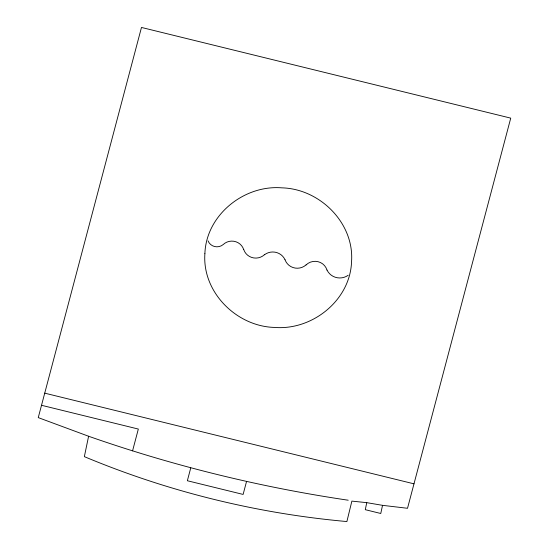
<?xml version="1.0" encoding="UTF-8"?>
<svg xmlns="http://www.w3.org/2000/svg" width="549" height="549" viewBox="0 0 549 549"><rect width="100%" height="100%" fill="white"/><g stroke="black" fill="none" stroke-linecap="round" stroke-linejoin="round"><path stroke-width="0.82" d="M88.602 436.249L84.354 456.644A859.851 828.976 -0.3 0 0 346.886 521.55L351.875 501.113L366.753 502.658L382.529 505.334L407.516 508.285L510.742 118.131L141.477 27.45L38.258 417.611L88.602 436.249A1364.972 1315.96 -0.3 0 0 130.888 450.31L141.532 453.618A1364.972 1315.96 -0.3 0 0 348.21 500.214M366.753 502.658L365.291 509.685L380.766 513.487L382.529 505.334M132.563 450.873L138.334 429.057L41.511 405.286M190.729 467.988L187.36 480.739L243.118 494.429L246.487 481.686M44.723 393.153L413.987 483.834M348.19 275.255A13.993 13.492 -0.3 0 1 327.039 270.06M306.081 264.954A12.428 11.982 -0.3 0 1 318.07 261.688A12.428 11.982 -0.3 0 1 326.971 270.087M306.033 264.899A12.86 12.401 -0.3 0 1 285.061 259.752M264.508 254.743A13.327 12.847 -0.3 0 1 285.006 259.773M264.46 254.695A12.545 12.092 -0.3 0 1 243.777 249.617M243.701 249.637A12.332 11.893 -0.3 0 0 223.155 244.586A9.498 9.155 -0.3 0 1 208.037 240.846M204.887 253.693C202.128 292.308 236.653 326.463 274.555 327.43C312.312 330.553 350.269 300.262 351.559 261.585C354.318 222.969 319.793 188.815 281.891 187.847C244.133 184.725 206.17 215.016 204.887 253.693"/></g></svg>
